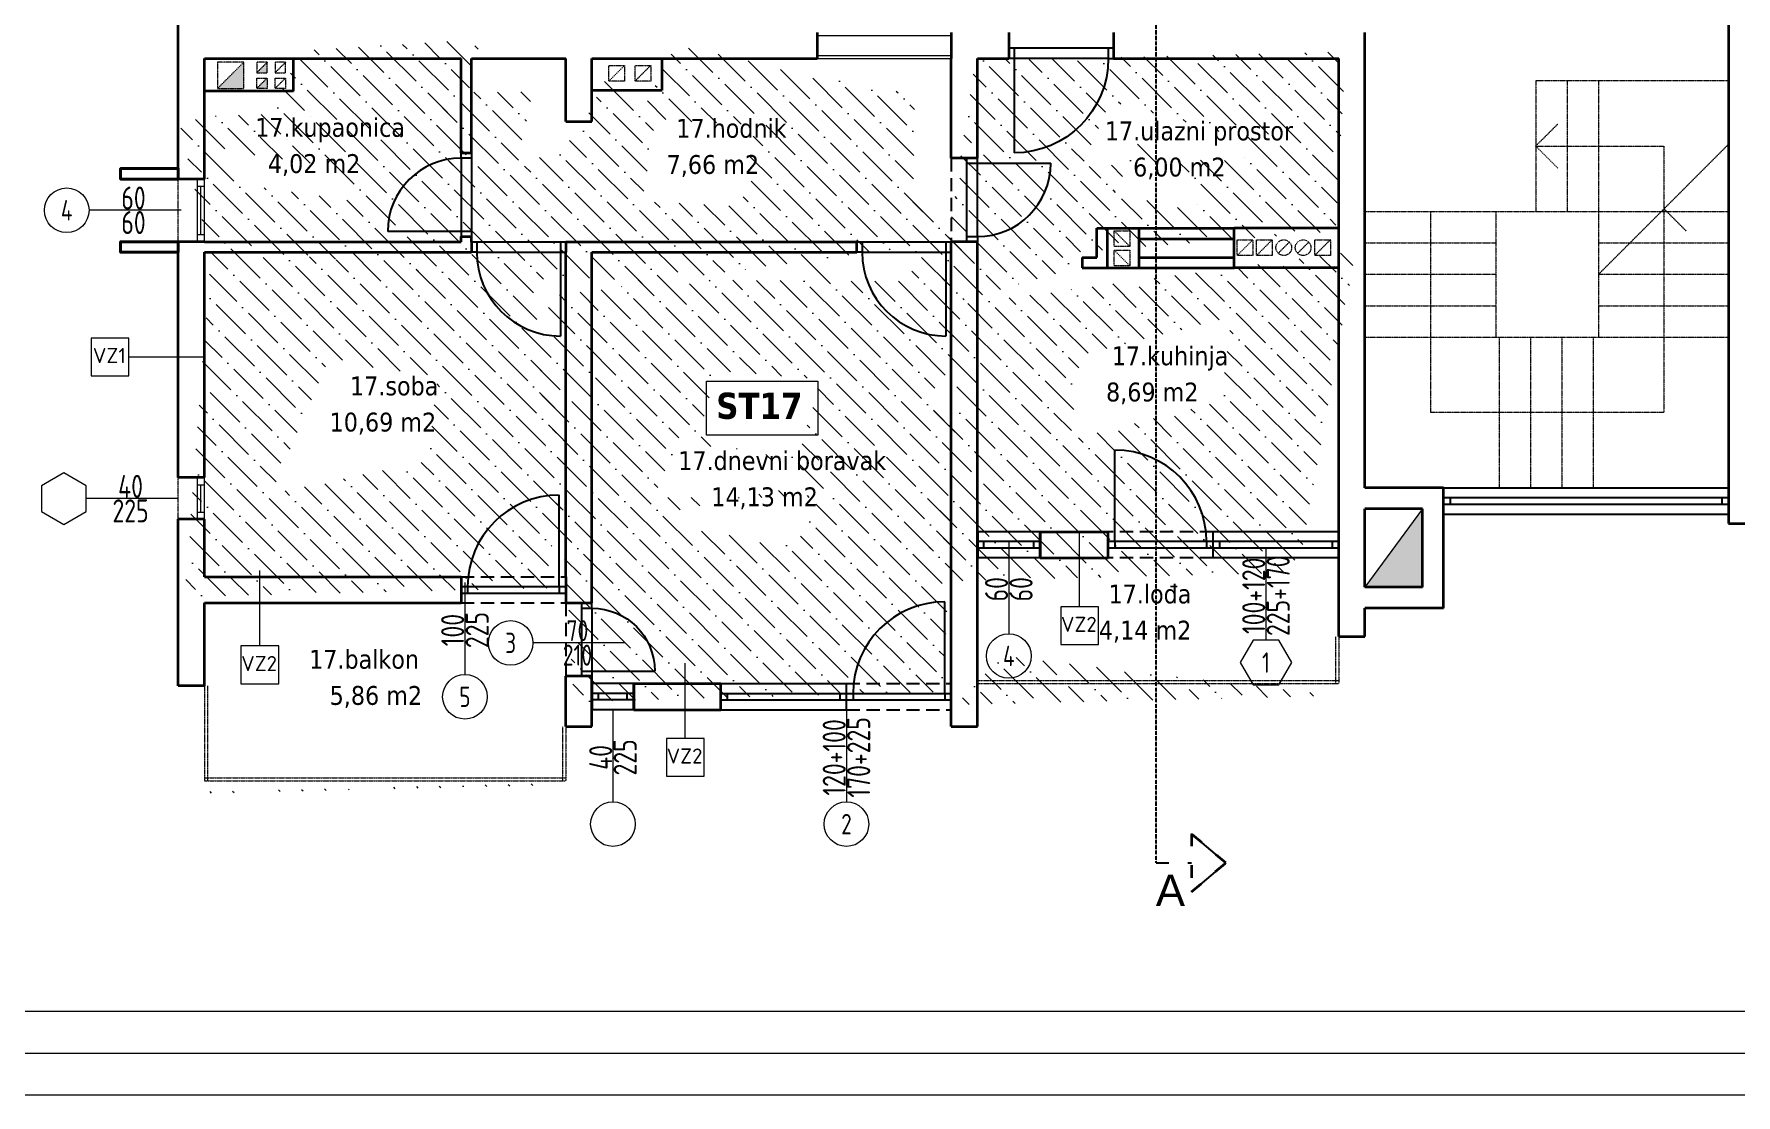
# Model space of a CAD drawing. Header units: millimetres. Extents: x -701 to 470890, y -446843 to -116129.
# Drawn here: x 220758 to 222383, y -223778 to -222765 of the extents above; entities that cross this region are included whole.
import ezdxf
from ezdxf.enums import TextEntityAlignment as Align

# ---------------------------------------------------------------- set-up
doc = ezdxf.new("R2010")
doc.units = ezdxf.units.MM
for name, pattern in [('ACAD_ISO03W100', [30, 12, -18]), ('HIDDEN', [0.375, 0.25, -0.125]), ('HIDDENX2', [19.049999999999997, 12.7, -6.35])]:
    doc.linetypes.add(name, pattern=pattern)
doc.layers.get('0').update_dxf_attribs({"lineweight": 0})
doc.layers.get('Defpoints').update_dxf_attribs({"color": 250, "lineweight": 0})
for name, color, linetype, lineweight in [('03-prozori', 132, 'Continuous', 0), ('05-podgled-tanko', 144, 'HIDDEN', 0), ('06-hatch_grijano', 30, 'Continuous', 0), ('07-kote', 70, 'Continuous', 9), ('09-oznaka stavke', 1, 'Continuous', 0), ('5-TX', 113, 'Continuous', 5), ('Kote', 1, 'Continuous', 15), ('TP_01 - 0.35', 1, 'Continuous', 35), ('TP_01 - 0.50', 1, 'Continuous', 40), ('TP_07 - 0.20', 255, 'Continuous', 20)]:
    doc.layers.add(name, color=color, linetype=linetype, lineweight=lineweight)
for name, color, linetype in [('TP_Hatch', 252, 'Continuous'), ('TP_Hidden', 8, 'HIDDENX2'), ('TP_Otvori', 8, 'Continuous'), ('TP_Otvori.block', 8, 'Continuous'), ('zidovi', 1, 'Continuous')]:
    doc.layers.add(name, color=color, linetype=linetype)
doc.styles.add('isocpeur', font='isocpeur.ttf')
doc.styles.add('tahoma10', font='tahoma.ttf', dxfattribs={"height": 2})
doc.styles.add('Tekst15', font='arial.ttf', dxfattribs={"height": 15})

# ---------------------------------------------------------------- blocks, each defined once
blk = doc.blocks.new('*U664')
at = {"layer": 'TP_01 - 0.50'}
for p, q in [((0, 1.192092895507812e-07), (0, -30.00000011920929)), ((47.99999698638918, 1.196861274274852e-06), (47.99999698638918, -29.9999990415573))]:
    blk.add_line(p, q, dxfattribs=at)
at = {"layer": 'TP_Otvori'}
for p, q in [((0, 0), (47.99999698638918, -1.14440910783742e-07)), ((4.76837158203125e-07, -11.25000011920929), (47.9999967479706, -11.2500002336502)), ((0, -18.75000011920929), (47.9999967479706, -18.74999999523161)), ((7.500000476837158, -11.25000011920929), (7.500000476837158, -18.75000107288361)), ((40.49999650955202, -11.2500002336502), (40.4999967479706, -18.75000023365019)), ((0, -29.99999833106995), (47.99999698638918, -29.99999892234801))]:
    blk.add_line(p, q, dxfattribs=at)
blk = doc.blocks.new('*U655')
at = {"layer": 'TP_Otvori'}
for p, q in [((5.000001072883606, 2.04358873916146e-07), (4.999994874000921, 70.00000070503756)), ((5.000001072883606, 2.04358873916146e-07), (1.072883605957031e-06, 2.04358873916146e-07)), ((75.00000107288328, 6.975446469694553e-06), (5.00000083446503, 3.877577494648676e-07)), ((5.00000064713616, -10.00000003405978), (5.000000834465027, 2.043588528028758e-07)), ((75.00000088555441, -9.999993262972165), (75.00000107288328, 6.975446469694553e-06)), ((75.00000107288328, 6.975446468866849e-06), (80.00000107288328, 6.975446468866849e-06)), ((80.00000112397319, -9.999995204380575), (1.123973317912923e-06, -10.00000023841852))]:
    blk.add_line(p, q, dxfattribs=at)
blk.add_arc((5.000001072883586, 3.712518800830469e-07), 70.00000033378596, 5.073854788161768e-06, 90.00000507385444, dxfattribs=at)
blk = doc.blocks.new('*U654')
at = {"layer": 'TP_Otvori'}
for p, q in [((5.000001072883606, 2.04358873916146e-07), (4.999993988446251, 80.00000077656311)), ((5.000001072883606, 2.04358873916146e-07), (1.072883605957031e-06, 2.04358873916146e-07)), ((85.00000107288324, 7.942744697662896e-06), (5.00000083446503, 3.877577494648676e-07)), ((5.00000064713616, -10.00000003405978), (5.000000834465027, 2.043588528028758e-07)), ((85.00000088555437, -9.999992295673938), (85.00000107288324, 7.942744697662896e-06)), ((85.00000107288324, 7.942744696835193e-06), (90.00000107288324, 7.942744696835193e-06)), ((90.00000112397315, -9.999994237082348), (1.123973317912923e-06, -10.00000023841852))]:
    blk.add_line(p, q, dxfattribs=at)
blk.add_arc((5.000001072883583, 3.950937381068899e-07), 80.00000038146969, 5.073854788161769e-06, 90.00000507385444, dxfattribs=at)
blk = doc.blocks.new('*U663')
at = {"layer": 'TP_01 - 0.50'}
for p, q in [((0, 1.192092895507812e-07), (0, -30.00000011920929)), ((71.99999547958377, 1.139640818882981e-06), (71.99999547958377, -29.99999909877775))]:
    blk.add_line(p, q, dxfattribs=at)
at = {"layer": 'TP_Otvori'}
for p, q in [((0, 0), (71.99999547958377, -1.71661366175613e-07)), ((4.76837158203125e-07, -11.25000011920929), (71.9999952411652, -11.25000029087066)), ((0, -18.75000011920929), (71.9999952411652, -18.75000005245207)), ((7.500000476837158, -11.25000011920929), (7.500000476837158, -18.75000107288361)), ((64.49999500274662, -11.25000029087066), (64.4999952411652, -18.75000029087065)), ((0, -29.99999833106995), (71.99999547958377, -29.99999897956846))]:
    blk.add_line(p, q, dxfattribs=at)
blk = doc.blocks.new('*U658')
at = {"layer": 'TP_Otvori'}
for p, q in [((5.000001072883606, 2.04358873916146e-07), (4.99999575955559, 60.00000063351202)), ((5.000001072883606, 2.04358873916146e-07), (1.072883605957031e-06, 2.04358873916146e-07)), ((65.00000107288331, 6.008148241726208e-06), (5.00000083446503, 3.877577494648676e-07)), ((5.00000064713616, -10.00000003405978), (5.000000834465027, 2.043588528028758e-07)), ((65.00000088555444, -9.999994230270392), (65.00000107288331, 6.008148241726208e-06)), ((65.00000107288331, 6.008148240898504e-06), (70.00000107288331, 6.008148240898504e-06)), ((70.00000112397322, -9.999996171678802), (1.123973317912923e-06, -10.00000023841852))]:
    blk.add_line(p, q, dxfattribs=at)
blk.add_arc((5.000001072883589, 3.474100220592039e-07), 60.00000028610224, 5.073854788161768e-06, 90.00000507385444, dxfattribs=at)
blk = doc.blocks.new('*U656')
at = {"layer": 'TP_Otvori'}
for p, q in [((5.000001072883606, 2.04358873916146e-07), (4.999993102891582, 90.00000084808873)), ((5.000001072883606, 2.04358873916146e-07), (1.072883605957031e-06, 2.04358873916146e-07)), ((95.00000107288324, 8.910042925631245e-06), (5.00000083446503, 3.877577494648676e-07)), ((5.00000064713616, -10.00000003405978), (5.000000834465027, 2.043588528028758e-07)), ((95.00000088555437, -9.999991328375708), (95.00000107288324, 8.910042925631245e-06)), ((95.00000107288324, 8.910042924803541e-06), (100.0000010728832, 8.910042924803541e-06)), ((100.0000011239731, -9.999993269784119), (1.123973317912923e-06, -10.00000023841852))]:
    blk.add_line(p, q, dxfattribs=at)
blk.add_arc((5.000001072883581, 4.189355961307331e-07), 90.00000042915346, 5.073854788161767e-06, 90.00000507385442, dxfattribs=at)
blk = doc.blocks.new('*U3406')
blk.add_lwpolyline([(0, 31.04602911306961), (-1.792289735764687e-20, -59.1770623683441)])
blk.add_circle((0, -81.02028200949621), 21.84231717691728)
at = {"style": 'isocpeur', "width": 0.75}
for tag, p in [('SIR', (-12, -15.62063755359621)), ('VIS', (12, -15.62063755359621))]:
    blk.add_attdef(tag, text='', height=15, rotation=89.99999999999997, dxfattribs=at).set_placement(p, align=Align.MIDDLE)
blk.add_attdef('BR', text='', height=20.00000000000001, rotation=89.99999999999919, dxfattribs=at).set_placement((2.273736754432321e-13, -81.01937954526137), align=Align.MIDDLE_CENTER)
blk = doc.blocks.new('*U3080')
blk.add_line((6.999999999165766, 3.500000012107193), (52.91152562021117, 3.500000024113922))
blk.add_lwpolyline([(9.708855941426009e-11, 6.999999997206032), (59.91152562021117, 6.999999998968214), (59.91152562021117, -1.031787544292229e-09), (59.91152562021117, -1.031787544292229e-09), (9.708855941426009e-11, 0), (-8.342340152012184e-10, 6.999999997206032)])
blk.add_lwpolyline([(6.999999999165766, 6.999999997206032), (52.91152562021117, 6.999999998968214), (52.91152562021117, -1.031787544292229e-09), (6.999999999165766, -2.793967723846436e-09)], close=True)
blk = doc.blocks.new('*U3081')
blk.add_line((6.999999999165766, 3.500000012107193), (32.91152562853486, 3.50000002399201))
blk.add_lwpolyline([(9.708855941426009e-11, 6.999999997206032), (39.91152562853486, 6.999999998846302), (39.91152562853486, -1.153699358269478e-09), (39.91152562853486, -1.153699358269478e-09), (9.708855941426009e-11, 0), (-8.342340152012184e-10, 6.999999997206032)])
blk.add_lwpolyline([(6.999999999165766, 6.999999997206032), (32.91152562853486, 6.999999998846302), (32.91152562853486, -1.153699358269478e-09), (6.999999999165766, -2.793967723846436e-09)], close=True)
blk = doc.blocks.new('*U3357')
blk.add_lwpolyline([(0, 31.04602911306961), (-1.792289735764687e-20, -59.1770623683441)])
blk.add_lwpolyline([(-12.61066770181837, -59.17706236834409), (-25.22133540363676, -81.01937954526137), (-12.61066770181839, -102.8616967221786), (12.61066770181836, -102.8616967221786), (25.22133540363676, -81.0193795452614), (12.61066770181841, -59.1770623683441)], close=True)
at = {"style": 'isocpeur', "width": 0.75}
for tag, p in [('SIR', (-12, -15.62063755359621)), ('VIS', (12, -15.62063755359621))]:
    blk.add_attdef(tag, text='', height=15, rotation=89.99999999999997, dxfattribs=at).set_placement(p, align=Align.MIDDLE)
blk.add_attdef('BR', text='', height=20, rotation=179.9999999999984, dxfattribs=at).set_placement((-3.584578783445449e-20, -81.01937954526115), align=Align.MIDDLE_CENTER)
blk = doc.blocks.new('*U1724')
blk.add_lwpolyline([(0, 31.04602911306961), (-1.792289735764687e-20, -59.1770623683441)])
blk.add_lwpolyline([(-12.61066770181837, -59.17706236834409), (-25.22133540363676, -81.01937954526137), (-12.61066770181839, -102.8616967221786), (12.61066770181836, -102.8616967221786), (25.22133540363676, -81.0193795452614), (12.61066770181841, -59.1770623683441)], close=True)
at = {"style": 'isocpeur', "width": 0.75}
for tag, p in [('SIR', (-12, -15.62063755359621)), ('VIS', (12, -15.62063755359621))]:
    blk.add_attdef(tag, text='', height=15, rotation=89.99999999999997, dxfattribs=at).set_placement(p, align=Align.MIDDLE)
blk.add_attdef('BR', text='', height=20, dxfattribs=at).set_placement((-4.03896783473158e-28, -81.0193795452616), align=Align.MIDDLE_CENTER)
blk = doc.blocks.new('*U1720')
blk.add_lwpolyline([(0, 31.04602911306961), (-1.792289735764687e-20, -59.1770623683441)])
blk.add_circle((0, -81.02028200949621), 21.84231717691728)
at = {"style": 'isocpeur', "width": 0.75}
for tag, p in [('SIR', (-12, -15.62063755359621)), ('VIS', (12, -15.62063755359621))]:
    blk.add_attdef(tag, text='', height=15, rotation=89.99999999999997, dxfattribs=at).set_placement(p, align=Align.MIDDLE)
blk.add_attdef('BR', text='', height=20, dxfattribs=at).set_placement((-4.03896783473158e-28, -81.0193795452616), align=Align.MIDDLE_CENTER)
blk = doc.blocks.new('*U1714')
blk.add_lwpolyline([(0, 31.04602911306961), (-1.792289735764687e-20, -59.1770623683441)])
blk.add_circle((0, -81.02028200949621), 21.84231717691728)
at = {"style": 'isocpeur', "width": 0.75}
for tag, p in [('SIR', (-12, -15.62063755359621)), ('VIS', (12, -15.62063755359621))]:
    blk.add_attdef(tag, text='', height=15, rotation=89.99999999999997, dxfattribs=at).set_placement(p, align=Align.MIDDLE)
blk.add_attdef('BR', text='', height=20, rotation=89.99999999999919, dxfattribs=at).set_placement((2.273736754432321e-13, -81.01937954526137), align=Align.MIDDLE_CENTER)
blk = doc.blocks.new('*U649')
at = {"ltscale": 0.1}
blk.add_line((-0.1249999999996342, 0.3749996975742539), (-0.6249999999981708, 0.3749984878712693), dxfattribs=at)
blk.add_lwpolyline([(0.1249996975738881, 0.5000003024253804), (0.1250003024253803, 0.2500003024261121), (-0.124999697573888, 0.2499996975746198), (-0.1250003024253803, 0.4999996975738881)], close=True, dxfattribs=at)
at = {"style": 'isocpeur'}
blk.add_attdef('sl', text='', height=0.1, dxfattribs=at).set_placement((0.005017208459321409, 0.3336032184705005), align=Align.CENTER)
blk = doc.blocks.new('*U511')
at = {"ltscale": 0.1}
blk.add_line((-3.024260640249743e-07, 0.4999999999996342), (-1.512130319958338e-06, 0.999999999998171), dxfattribs=at)
blk.add_lwpolyline([(0.1250003024256983, 0.2500003024264298), (-0.1249996975735702, 0.2499996975743019), (-0.1250003024256982, 0.4999996975735702), (0.1249996975735702, 0.5000003024256983)], close=True, dxfattribs=at)
at = {"style": 'isocpeur'}
blk.add_attdef('sl', text='', height=0.1, dxfattribs=at).set_placement((0.005017208459321409, 0.3336032184705005), align=Align.CENTER)

msp = doc.modelspace()

# ---------------------------------------------------------------- hatches: boundary and pattern name
at = {"layer": '05-podgled-tanko'}
h = msp.add_hatch(color=256, dxfattribs=at)
h.dxf.hatch_style = 1
h.paths.add_polyline_path([(220933.0403215144, -222816.5487944177), (220958.0403215144, -222816.5487944177), (220958.0403215144, -222791.5487944177)])
h.dxf.unprotected_set("ltscale", 0)
h = msp.add_hatch(color=256, dxfattribs=at)
h.dxf.hatch_style = 1
h.paths.add_polyline_path([(220980.5403215144, -222791.5487944177), (220970.5403215144, -222801.5487944177), (220980.5403215144, -222801.5487944177)])
h.paths.add_polyline_path([(220970.5403215144, -222816.5487944177), (220980.5403215144, -222816.5487944177), (220980.5403215144, -222806.5487944177)])
h.dxf.unprotected_set("ltscale", 0)
at = {"layer": '06-hatch_grijano'}
h = msp.add_hatch(dxfattribs=at)
h.set_pattern_fill('ANSI36', color=256, scale=5, angle=270, style=0)
h.set_pattern_definition([(315, (643138304.4705813, 503081333.0780241), (30.86963041617522, -8.418990113502339), [39.6875, -7.9375, 0, -7.9375])])
h.paths.add_polyline_path([(220962.3644174788, -222907.5494956664), (220962.364417598, -222837.3305872372), (221084.2210714075, -222837.330587118), (221084.2210715268, -222907.5494956664)])
h.paths.add_polyline_path([(221165.5403217528, -222788.031953781), (221005.5403216336, -222788.031953185), (221005.5403215144, -222819.0319539598), (220920.5403215144, -222819.0319539002), (220920.5403215144, -222963.0319537214), (221165.5403217528, -222963.0319595626)])
h.paths.add_polyline_path([(221355.6194274876, -222842.1452274612), (221455.4470451329, -222842.1452275208), (221455.4470450137, -222907.2223324469), (221355.6194274876, -222907.2223325065)])
h.paths.add_polyline_path([(221633.5403215144, -222788.0319538406), (221357.5403213952, -222788.0319538406), (221357.5403215144, -222818.0319539002), (221290.5403215144, -222818.0319539002), (221290.5403215144, -222848.031953781), (221265.5403217528, -222848.031953781), (221265.5403215144, -222788.031953781), (221175.5403217528, -222788.0319537214), (221175.5403217528, -222963.0319595626), (221633.5403215144, -222963.0319534234)])
h.paths.add_polyline_path([(221772.6712336991, -222876.9000590137), (221772.6712335799, -222841.5340116314), (221933.6473596547, -222841.5340116314), (221933.6473596547, -222876.9000588945)])
h.paths.add_polyline_path([(221903.9637792561, -222876.9000589541), (221903.9637793753, -222910.3653738192), (221798.5479461405, -222910.3653738192), (221798.5479461405, -222876.9000589541)])
h.paths.add_polyline_path([(222003.5403217528, -222788.0319536618), (221658.5403215144, -222788.031953781), (221658.5403216336, -222988.031953483), (221758.5403216336, -222988.0319533638), (221758.5403216336, -222978.0319533638), (221772.5403216336, -222978.0319533638), (221772.5403216336, -222950.0319534234), (222003.5403215144, -222950.0319536618)])
h.paths.add_polyline_path([(221031.1128746722, -223156.6436836413), (221031.1128746722, -223084.6015097788), (221148.9027336094, -223085.5021590284), (221148.9027336094, -223157.5443329505)])
h.paths.add_polyline_path([(221265.5403217528, -222973.031953781), (220920.5403215144, -222973.0319537214), (220920.5403215144, -223283.0319537214), (221265.5403210375, -223283.0319547347)])
h.paths.add_polyline_path([(221399.8400419209, -223147.7293201975), (221399.8400419209, -223096.0740962318), (221506.2928014252, -223096.0740962318), (221506.2928015444, -223147.7293201975)])
h.paths.add_polyline_path([(221364.3283760998, -223192.3108569077), (221364.3283760998, -223155.4550218872), (221545.5678657744, -223155.4550218872), (221545.5678657744, -223192.3108569077)])
h.paths.add_polyline_path([(221514.1510583613, -223192.3108569077), (221514.1510583613, -223224.1826114348), (221392.2889532301, -223224.1826114348), (221392.2889532301, -223192.3108569077)])
h.paths.add_polyline_path([(221633.5403213952, -222973.031953483), (221290.5403215144, -222973.0319536618), (221290.5403213952, -223385.0319555095), (221633.5403215144, -223385.0319546155)])
h.paths.add_polyline_path([(221773.0576060269, -223055.2315585903), (221880.2825208161, -223055.2315585903), (221880.2825206969, -223126.3462347082), (221773.0576060269, -223126.346234589)])
h.paths.add_polyline_path([(222003.5403216336, -222988.0319537214), (221658.5403216336, -222988.031953483), (221658.5403215144, -223240.0319517544), (222003.5403222296, -223240.0319524697)])
h.paths.add_polyline_path([(222003.5403213982, -223382.0319536022), (221658.5403215144, -223382.0319535426), (221658.5403215144, -223385.0319535426), (222003.5403213952, -223385.0319536022)])
h.paths.add_polyline_path([(221265.5403224575, -223475.0319536618), (220920.5403216462, -223475.0319536618), (220920.5403216336, -223478.0319536618), (221265.540322468, -223478.0319537214)])
at = {"layer": 'TP_Hatch'}
h = msp.add_hatch(color=256, dxfattribs=at)
h.dxf.hatch_style = 1
h.paths.add_polyline_path([(222083.5403213952, -223293.031953483), (222083.5403215144, -223218.031953483), (222028.5403213952, -223293.031953483)])

# ---------------------------------------------------------------- linework, layer by layer
at = {"layer": '05-podgled-tanko'}
for p, q in [((220958.0403215144, -222791.5487944177), (220933.0403215144, -222816.5487944177)), ((220980.5403215144, -222791.5487944177), (220970.5403215144, -222801.5487944177)), ((220998.0403215144, -222791.5487944177), (220988.0403215144, -222801.5487944177)), ((221321.6795440171, -222794.5319539002), (221306.6795440171, -222809.5319539002)), ((221346.6795440171, -222794.5319539002), (221331.6795440171, -222809.5319539002)), ((220980.5403215144, -222806.5487944177), (220970.5403215144, -222816.5487944177)), ((220998.0403215144, -222806.5487944177), (220988.0403215144, -222816.5487944177)), ((222191.5403212759, -222809.0319537214), (222191.5403212759, -222934.0319537214)), ((222191.5403212759, -222809.0319537214), (222375.5403215144, -222809.0319536618)), ((222221.5403212759, -222809.0319537214), (222221.5403212759, -222934.0319537214)), ((222251.5403213952, -222809.0319537214), (222251.5403213952, -223054.0319536618)), ((222191.5403212759, -222871.5319537214), (222212.5359158966, -222850.5363591603)), ((222191.5403213952, -222871.5319537214), (222314.0403213952, -222871.5319537214)), ((222191.5403212759, -222871.5319537214), (222212.5359158966, -222892.5275482825)), ((222251.5403213952, -222994.0319537214), (222375.5403212759, -222870.0319539002)), ((222314.0403213952, -222871.5319537214), (222314.0403213952, -223126.0319536618)), ((222314.0403213952, -222931.5319537214), (222335.0359160159, -222952.5275482825)), ((222028.5403213952, -222934.031953781), (222153.5403213952, -222934.031953781)), ((222091.0403215144, -222934.0319537214), (222091.0403213952, -223126.0319537214)), ((222153.5403215144, -222934.031953781), (222153.5403215144, -223054.0319536022)), ((222153.5403215144, -222934.031953781), (222251.5403213952, -222934.0319537214)), ((222251.5403213952, -222934.0319537214), (222375.5403212759, -222934.0319536618)), ((221804.0403215144, -222967.502384334), (221789.0403215144, -222952.502384334)), ((221921.5403217528, -222961.0951743415), (221906.5403217528, -222976.0951743415)), ((221940.0403217528, -222961.0951743415), (221925.0403217528, -222976.0951743415)), ((221956.3436226103, -222963.291873484), (221945.7370208952, -222973.8984751991)), ((221974.8436226103, -222963.291873484), (221964.2370208952, -222973.8984751991)), ((221995.5403217528, -222961.0951743415), (221980.5403217528, -222976.0951743415)), ((222028.5403213952, -222964.031953781), (222153.5403213952, -222964.031953781)), ((222251.5403213952, -222964.0319537214), (222375.5403212759, -222964.0319537214)), ((221804.0403215144, -222985.9270429901), (221789.0403215144, -222970.9270429901)), ((222028.5403213952, -222994.031953781), (222153.5403213952, -222994.031953781)), ((222251.5403213952, -222994.0319537214), (222375.5403212759, -222994.0319537214)), ((222028.5403213952, -223024.031953781), (222153.5403213952, -223024.031953781)), ((222251.5403213952, -223024.0319537214), (222375.5403212759, -223024.0319537214)), ((222028.5403213952, -223054.0319536618), (222375.5403213952, -223054.031953483)), ((222156.5403215144, -223054.0319536022), (222156.5403215144, -223198.0319536618)), ((222186.5403215144, -223054.0319536022), (222186.5403215144, -223198.0319536618)), ((222216.5403215144, -223054.0319536022), (222216.5403215144, -223198.031953781)), ((222246.5403215144, -223054.0319536022), (222246.5403213952, -223198.031953781)), ((222314.0403212759, -223126.0319537214), (222091.0403213952, -223126.031953781)), ((222000.5403213952, -223340.0319535426), (222000.5403213952, -223385.0319536618)), ((222003.5403213952, -223340.0319535426), (222003.5403213952, -223385.0319536618)), ((220920.5403216336, -223387.031953781), (220920.5403213952, -223478.0319536618)), ((220923.5403216336, -223387.0319537889), (220923.5403213952, -223478.0319536696)), ((221658.5403215149, -223382.0319535426), (222003.5403213957, -223382.0319536022)), ((221658.5403215144, -223385.0319535426), (222003.5403213952, -223385.0319536022)), ((221262.5403219912, -223426.0319537489), (221262.540322468, -223478.0319537489)), ((221265.5403219912, -223426.0319537214), (221265.540322468, -223478.0319537214)), ((220920.5403216336, -223475.0319536618), (221265.540322468, -223475.0319536618)), ((220920.5403216336, -223478.0319536618), (221265.540322468, -223478.0319536618))]:
    msp.add_line(p, q, dxfattribs=at).dxf.unprotected_set("ltscale", 0)
for points in [[(220958.0403215144, -222791.5487944177), (220933.0403215144, -222791.5487944177), (220933.0403215144, -222816.5487944177), (220958.0403215144, -222816.5487944177)], [(220980.5403215144, -222791.5487944177), (220970.5403215144, -222791.5487944177), (220970.5403215144, -222801.5487944177), (220980.5403215144, -222801.5487944177)], [(220998.0403215144, -222791.5487944177), (220988.0403215144, -222791.5487944177), (220988.0403215144, -222801.5487944177), (220998.0403215144, -222801.5487944177)], [(221306.6795440171, -222794.5319539002), (221321.6795440171, -222794.5319539002), (221321.6795440171, -222809.5319539002), (221306.6795440171, -222809.5319539002)], [(221331.6795440171, -222794.5319539002), (221346.6795440171, -222794.5319539002), (221346.6795440171, -222809.5319539002), (221331.6795440171, -222809.5319539002)], [(220980.5403215144, -222816.5487944177), (220970.5403215144, -222816.5487944177), (220970.5403215144, -222806.5487944177), (220980.5403215144, -222806.5487944177)], [(220998.0403215144, -222816.5487944177), (220988.0403215144, -222816.5487944177), (220988.0403215144, -222806.5487944177), (220998.0403215144, -222806.5487944177)], [(221804.0403215144, -222952.502384334), (221804.0403215144, -222967.502384334), (221789.0403215144, -222967.502384334), (221789.0403215144, -222952.502384334)], [(221906.5403217528, -222961.0951743415), (221921.5403217528, -222961.0951743415), (221921.5403217528, -222976.0951743415), (221906.5403217528, -222976.0951743415)], [(221925.0403217528, -222961.0951743415), (221940.0403217528, -222961.0951743415), (221940.0403217528, -222976.0951743415), (221925.0403217528, -222976.0951743415)], [(221980.5403217528, -222961.0951743415), (221995.5403217528, -222961.0951743415), (221995.5403217528, -222976.0951743415), (221980.5403217528, -222976.0951743415)], [(221804.0403215144, -222970.9270429901), (221804.0403215144, -222985.9270429901), (221789.0403215144, -222985.9270429901), (221789.0403215144, -222970.9270429901)]]:
    msp.add_lwpolyline(points, close=True, dxfattribs=at).dxf.unprotected_set("ltscale", 0)
for points in [[(220895.5403162865, -222963.0319536022), (220895.540322688, -222903.0319536618)], [(220895.5403215145, -223228.2689343537), (220895.540327916, -223188.2689343537)]]:
    msp.add_lwpolyline(points, dxfattribs=at).dxf.unprotected_set("ltscale", 0)
for centre in [(221951.0403217528, -222968.5951743415), (221969.5403217528, -222968.5951743415)]:
    msp.add_circle(centre, 7.5, dxfattribs=at).dxf.unprotected_set("ltscale", 0)
at = {"layer": '07-kote', "linetype": 'ByBlock', "ltscale": 5}
msp.add_lwpolyline([(221399.8400419209, -223096.0740962318), (221506.2928014252, -223096.0740962318), (221506.2928014252, -223147.7293201975), (221399.8400419209, -223147.7293201975)], close=True, dxfattribs=at)
at = {"layer": 'Defpoints', "linetype": 'ByBlock', "ltscale": 5}
for points in [[(220681.3580093709, -223698.0071319824), (223911.0170440334, -223698.0071319824)], [(220681.3580093709, -223738.0071319824), (223911.0170440334, -223738.0071319824)], [(220681.3580093709, -223778.0071319824), (223911.0170440334, -223778.0071319824)]]:
    msp.add_lwpolyline(points, dxfattribs=at)
at = {"layer": 'TP_01 - 0.35'}
for p, q in [((220895.5403215144, -222903.0319536022), (220895.5403215144, -222158.0319529465)), ((222375.5403215144, -222731.0330159954), (222375.5403216336, -223232.033015757)), ((221505.5403215144, -222763.0319537214), (221505.5403215144, -222788.0319537214)), ((221633.5403215144, -222763.0319537214), (221633.5403215144, -222788.0319537214)), ((221688.540321872, -222763.031953781), (221688.540321872, -222788.031953781)), ((221788.540321872, -222763.031953781), (221788.540321872, -222788.031953781)), ((222028.5403215144, -223198.031953483), (222028.5403216336, -222763.0319536618)), ((220920.5403215144, -222903.0319536022), (220920.5403215144, -222788.0319537214)), ((220920.5403215144, -222788.0319537214), (221165.5403217528, -222788.0319537214)), ((221005.5403215144, -222819.0319539002), (221005.5403216336, -222788.0319538406)), ((221165.5403216336, -222878.0319536618), (221165.5403217528, -222788.031953781)), ((221175.5403217528, -222788.0319537214), (221265.5403215144, -222788.031953781)), ((221175.5403216336, -222878.0319536618), (221175.5403217528, -222788.031953781)), ((221265.5403216336, -222848.0319538406), (221265.5403215144, -222788.0319537214)), ((221290.5403215144, -222848.0319538406), (221290.5403215144, -222788.0319537214)), ((221290.5403215144, -222788.031953781), (221360.5403215144, -222788.031953781)), ((221290.5403215144, -222788.0319538406), (221360.5403215144, -222788.0319538406)), ((221357.5403215144, -222818.0319539002), (221357.5403213952, -222788.0319538406)), ((221360.5403215144, -222788.031953781), (221505.5403215144, -222788.0319537214)), ((221633.5403215144, -222883.0319537214), (221633.5403215144, -222788.031953781)), ((221658.540321872, -222883.0319537214), (221658.540321872, -222788.031953781)), ((221658.540321872, -222788.031953781), (221688.5403217528, -222788.0319538406)), ((221788.540321872, -222788.0319538406), (222003.5403217528, -222788.0319536618)), ((222003.5403216336, -222988.0319536022), (222003.5403216336, -222788.0319537214)), ((221290.5403215144, -222818.0319539002), (221357.5403215144, -222818.0319539002)), ((221005.5403215144, -222819.0319539598), (220920.5403215144, -222819.0319539002)), ((221265.5403217528, -222848.031953781), (221290.5403215144, -222848.0319538406)), ((221165.5403217528, -222878.0319536618), (221175.5403217528, -222878.0319536618)), ((221658.5403146002, -222883.0319536618), (221633.5403142426, -222883.0319536618)), ((220920.5403216336, -222903.0319536618), (220895.5403215144, -222903.0319536618)), ((220895.5403213952, -223188.0319538406), (220895.5403215144, -222963.0319536618)), ((220920.5403216336, -222963.0319536618), (220895.5403215144, -222963.0319536618)), ((220920.5403215144, -222963.0319537214), (221165.540321872, -222963.0319537214)), ((221165.5403217528, -222963.0319537214), (221165.540321872, -222958.0319536022)), ((221165.5403217528, -222958.0319536618), (221175.5403217528, -222958.0319536618)), ((221175.5403217528, -222963.0319537214), (221175.5403217528, -222958.0319536022)), ((221175.5403217528, -222963.0319536618), (221175.5403217528, -222973.0319536618)), ((221265.5403217528, -222963.0319536618), (221265.5403217528, -222973.0319536618)), ((221265.5403217528, -222963.0319536618), (221543.5403212759, -222963.0319537214)), ((221543.5403213952, -222973.0319536618), (221543.5403212759, -222963.031953781)), ((221633.5403213952, -223265.031953483), (221633.5403212759, -222963.0319537214)), ((221658.5403216336, -222963.0319536618), (221633.5403212759, -222963.0319536618)), ((221658.5403216336, -222988.031953483), (221658.5403216336, -222963.0319536618)), ((221772.5403216336, -222978.0319534234), (221772.5403216336, -222950.0319534234)), ((221772.5403216336, -222950.031953483), (221782.5403217528, -222950.031953483)), ((221782.5403216336, -222950.031953483), (221812.5403216336, -222950.031953483)), ((221782.5403216336, -222950.031953483), (221782.5403216336, -222988.0319534234)), ((221812.5403216336, -222950.031953483), (221903.5403217528, -222950.031953483)), ((221812.5403215144, -222950.031953483), (221812.5403216336, -222988.0319534234)), ((221812.5403216336, -222960.031953483), (221903.5403217528, -222960.0319535426)), ((221903.5403217528, -222988.0319536022), (221903.5403217528, -222950.0319535426)), ((222003.5403216336, -222950.0319536618), (221903.5403217528, -222950.0319535426)), ((220920.5403216336, -223188.0319538406), (220920.5403215144, -222973.0319537214)), ((220920.5403215144, -222973.0319537214), (221175.5403217528, -222973.0319536618)), ((221265.540321872, -223283.0319537214), (221265.5403217528, -222973.031953781)), ((221290.5403215144, -223308.0319525293), (221290.5403215144, -222973.0319536618)), ((221290.5403215144, -222973.0319536618), (221543.5403212759, -222973.0319536022)), ((221758.5403216336, -222978.0319534234), (221772.5403217528, -222978.0319534234)), ((221758.5403216336, -222978.0319535426), (221758.5403216336, -222988.0319535426)), ((221812.5403215144, -222978.031953483), (221903.5403217528, -222978.0319536022)), ((221658.5403216336, -223240.0319534234), (221658.5403216336, -222988.031953483)), ((221758.5403216336, -222988.0319534234), (221782.5403217528, -222988.0319534234)), ((221782.5403216336, -222988.0319534234), (221812.5403217528, -222988.0319534234)), ((221812.5403216336, -222988.0319534234), (221903.5403217528, -222988.0319535426)), ((222003.5403216336, -222988.0319536022), (221903.5403217528, -222988.0319536022)), ((222003.5403213952, -223340.0319535426), (222003.5403216336, -222988.0319536022)), ((220920.5403216336, -223188.0319538406), (220895.5403215144, -223188.0319538406)), ((222103.5403215144, -223198.031953483), (222028.5403215144, -223198.031953483)), ((222103.5403213952, -223313.0319534234), (222103.5403215144, -223198.0319535426)), ((222028.5403215144, -223293.031953483), (222028.5403215144, -223218.0319535426)), ((222083.5403215144, -223218.0319535426), (222028.5403215144, -223218.0319535426)), ((222083.5403213952, -223293.031953483), (222083.5403215144, -223218.031953483)), ((220895.5403215144, -223283.031953781), (220895.5403213952, -223228.0319538406)), ((220920.5403216336, -223228.0319538406), (220895.5403215144, -223228.0319538406)), ((220920.5403216336, -223283.0319537214), (220920.5403216336, -223228.0319538406)), ((221658.5403215144, -223240.0319517544), (221658.5403215144, -223265.031951814)), ((221718.5403215144, -223240.031953483), (221783.5403215144, -223240.0319535426)), ((221718.5403215144, -223240.0319519333), (221718.5403215144, -223265.0319519929)), ((221783.5403215144, -223265.0319536022), (221783.5403215144, -223240.0319535426)), ((222028.5403215144, -223293.031953483), (222028.5403216336, -223237.5868770174)), ((222375.5403215144, -223232.0330158166), (222400.5403217528, -223232.033015757)), ((221633.5403213952, -223426.0319539598), (221633.5403215144, -223265.031953483)), ((221658.5403215144, -223426.0319539598), (221658.5403215144, -223265.0319535426)), ((221718.5403215144, -223265.031953483), (221783.5403213952, -223265.0319535426)), ((220895.5403215144, -223387.031953781), (220895.5403215144, -223283.031953781)), ((220920.5403215144, -223283.0319537214), (221165.540321872, -223283.0319537214)), ((221165.540321872, -223283.0319552115), (221165.540321872, -223308.0319552115)), ((221265.540321872, -223283.0319536618), (221265.540321872, -223308.0319536618)), ((222083.5403213952, -223293.031953483), (222028.5403215144, -223293.031953483)), ((220920.5403216336, -223387.031953781), (220920.5403216336, -223308.031953781)), ((220920.5403215144, -223308.0319537214), (221165.540321872, -223308.0319539598)), ((221265.5403213952, -223308.0319525293), (221290.5403216336, -223308.0319525293)), ((222028.5403215144, -223340.0319536022), (222028.5403215144, -223313.031953483)), ((222028.5403213952, -223340.0319535426), (222028.5403215144, -223313.031953483)), ((222103.5403213952, -223313.031953483), (222028.5403215144, -223313.031953483)), ((222003.5403215144, -223340.0319535426), (222028.5403216336, -223340.0319535426)), ((220920.5403216336, -223387.031953781), (220895.5403215144, -223387.031953781)), ((221265.5403219912, -223426.0319536618), (221265.5403219912, -223378.0319536618)), ((221290.5403273556, -223378.0319537214), (221265.5403219912, -223378.0319537214)), ((221290.5403215144, -223426.0319537214), (221290.5403213952, -223378.0319536618)), ((221330.5403215144, -223410.0319535426), (221330.5403213952, -223385.0319536022)), ((221330.5403213952, -223385.0319536022), (221413.5403213952, -223385.0319535426)), ((221413.5403215144, -223410.031953483), (221413.5403215144, -223385.0319535426)), ((221330.5403213952, -223410.0319536022), (221413.5403213952, -223410.0319536022)), ((221265.540321872, -223426.0319537214), (221290.5403215144, -223426.0319537214)), ((221633.5403219912, -223426.0319539002), (221658.5403216336, -223426.0319539002))]:
    msp.add_line(p, q, dxfattribs=at)
at = {"layer": 'TP_01 - 0.50'}
for points in [[(220895.540322688, -222903.0319536618), (220840.5403226849, -222903.0319536618), (220840.5403226849, -222893.0319536618), (220895.540322688, -222893.0319536618), (220895.5403225688, -222903.0319536618)], [(220895.5403227556, -222973.0319536618), (220840.5403227524, -222973.0319536618), (220840.5403227524, -222963.0319536618), (220895.5403227556, -222963.0319536618), (220895.5403226363, -222973.0319536618)]]:
    msp.add_lwpolyline(points, dxfattribs=at)
at = {"layer": 'TP_07 - 0.20'}
for p, q in [((221505.5403215144, -222766.0319538406), (221633.5403215144, -222766.0319538406)), ((221505.5403215144, -222785.0319537214), (221633.5403215144, -222785.0319537214)), ((221505.5403215144, -222788.0319537214), (221633.5403215144, -222788.0319537214)), ((222083.5403215144, -223218.031953483), (222028.5403213952, -223293.031953483))]:
    msp.add_line(p, q, dxfattribs=at)
at = {"layer": 'TP_Hidden'}
for p, q in [((221633.5403211567, -222883.0319537214), (221633.5403213952, -222963.0319536618)), ((221883.5403215144, -223240.0319533042), (221783.5403215144, -223240.0319535426)), ((221883.5403215144, -223265.0319534234), (221783.5403215144, -223265.0319540194)), ((221165.540321872, -223283.0319545559), (221265.540321872, -223283.0319547943)), ((221165.540321872, -223308.0319546751), (221265.540321872, -223308.0319552711)), ((221265.5403213952, -223308.0319525293), (221265.5403215144, -223378.0319526485)), ((221533.5403215144, -223385.031954377), (221633.5403215144, -223385.0319546155)), ((221533.5403215144, -223410.0319544963), (221633.5403215144, -223410.0319550923))]:
    msp.add_line(p, q, dxfattribs=at)
at = {"layer": 'TP_Otvori'}
for p, q in [((221789.7903219912, -223249.4069540194), (221789.7903219912, -223161.9069553307)), ((221259.2903213952, -223292.4069552711), (221259.2903213952, -223204.9069565824)), ((222103.5403215144, -223198.0319535426), (222375.5403216336, -223198.0319541386)), ((222103.5403215144, -223207.4069541982), (222375.5403215144, -223207.4069545559)), ((222109.7903222296, -223207.4069542578), (222109.7903222296, -223213.6569554499)), ((222369.2903207991, -223207.4069542578), (222369.2903207991, -223213.6569554499)), ((222103.5403215144, -223213.6569545559), (222375.5403216336, -223213.6569552115)), ((222103.5403215144, -223223.0319539002), (222375.5403216336, -223223.0319547347)), ((221883.5403215144, -223265.0319540194), (221883.5403215144, -223240.0319540194)), ((222003.5403215144, -223240.0319524697), (221883.5403215144, -223240.0319527081)), ((221883.5403210375, -223249.4069540194), (221783.5403215144, -223249.4069541386)), ((221883.5403215144, -223255.656954377), (221783.5403215144, -223255.656954377)), ((221789.7903219912, -223249.4069540194), (221789.7903219912, -223255.6569552115)), ((221877.2903207991, -223249.4069540194), (221877.2903207991, -223255.6569552115)), ((222003.5403215144, -223249.406953185), (221883.5403217528, -223249.4069534234)), ((222003.5403215144, -223255.6569535426), (221883.5403217528, -223255.6569536618)), ((221889.7903222296, -223249.4069534234), (221889.7903222296, -223255.6569539002)), ((221997.2903207991, -223249.406953185), (221997.2903207991, -223255.656954377)), ((222003.5403215144, -223265.0319528273), (221883.5403215144, -223265.0319533042)), ((221165.5403223488, -223292.4069552711), (221265.540321872, -223292.4069553903)), ((221165.540321872, -223298.6569556287), (221265.540321872, -223298.6569556287)), ((221171.7903225872, -223292.4069552711), (221171.7903225872, -223298.6569564632)), ((221259.2903213952, -223292.4069552711), (221259.2903213952, -223298.6569564632)), ((221627.2903210375, -223394.4069550923), (221627.2903210375, -223306.9069564036)), ((221413.5403215144, -223385.0319535426), (221533.5403215144, -223385.031953781)), ((221533.5403215144, -223410.0319550923), (221533.5403215144, -223385.0319550923)), ((221413.5403215144, -223394.4069542578), (221533.5403212759, -223394.4069544963)), ((221413.5403215144, -223400.6569546155), (221533.5403212759, -223400.6569547347)), ((221419.7903222296, -223394.4069542578), (221419.7903222296, -223400.6569554499)), ((221527.2903207991, -223394.4069544963), (221527.2903207991, -223400.6569549731)), ((221533.5403219912, -223394.4069550923), (221633.5403215144, -223394.4069552115)), ((221533.5403215144, -223400.6569554499), (221633.5403215144, -223400.6569554499)), ((221539.7903222296, -223394.4069550923), (221539.7903222296, -223400.6569562844)), ((221627.2903210375, -223394.4069550923), (221627.2903210375, -223400.6569562844)), ((221413.5403215144, -223410.0319539002), (221533.5403215144, -223410.031954377))]:
    msp.add_line(p, q, dxfattribs=at)
for centre, start, end in [((221789.7903219912, -223249.4069540194), 0, 90), ((221259.2903213952, -223292.4069552711), 90, 180), ((221627.2903210375, -223394.4069550923), 90, 180)]:
    msp.add_arc(centre, 87.49999874830246, start, end, dxfattribs=at)
at = {"layer": 'zidovi', "linetype": 'ACAD_ISO03W100', "ltscale": 0.02}
msp.add_line((221829.3466231392, -223556.2476475554), (221829.3466231392, -221596.2498765477), dxfattribs=at)
at = {"layer": 'zidovi'}
for q in [(221862.8639051604, -223528.48224738), (221862.8639051604, -223584.0130477281)]:
    msp.add_line((221895.8293411179, -223556.247647555), q, dxfattribs=at)
at = {"layer": 'zidovi', "linetype": 'ACAD_ISO03W100'}
msp.add_line((221829.3466231392, -223556.2476475554), (221862.8639051604, -223556.2476475554), dxfattribs=at)
at = {"layer": 'zidovi', "linetype": 'ACAD_ISO03W100', "lineweight": 35}
msp.add_lwpolyline([(221895.8293411179, -223556.247647555), (221862.8639051604, -223528.4822473818), (221862.8639051604, -223584.01304773), (221895.8293411179, -223556.247647555)], dxfattribs=at)

# ---------------------------------------------------------------- block references
at = {"layer": '03-prozori', "xscale": -1, "rotation": 270}
for name, p in [('*U3080', (220913.5403237597, -222963.0319536619)), ('*U3081', (220913.5403216365, -223228.2689344125))]:
    msp.add_blockref(name, p, dxfattribs=at)
at = {"layer": '09-oznaka stavke', "linetype": 'HIDDEN', "ltscale": 50}
ref = msp.add_blockref('*U3406', (220868.0734961492, -222932.9058946041), dxfattribs=dict(at, xscale=0.9750000000000001, yscale=0.9750000000000001, zscale=0.9750000000000001, rotation=270.0017924477388))
ref.add_attrib('SIR', '60', dxfattribs={"layer": '0', "height": 22, "rotation": 0.001792447744755556, "style": 'isocpeur', "width": 0.7500000000000002}).set_placement((220852.8430085177, -222921.2063710707), align=Align.MIDDLE)
ref.add_attrib('VIS', '60', dxfattribs={"layer": '0', "height": 22, "rotation": 0.001792447744755556, "style": 'isocpeur', "width": 0.7500000000000002}).set_placement((220852.843740566, -222944.6063710592), align=Align.MIDDLE)
ref.add_attrib('BR', '4', dxfattribs={"layer": '0', "height": 19.5, "rotation": 0.001792447744755556, "style": 'isocpeur', "width": 0.7500000000000002}).set_placement((220789.0796011313, -222932.9083658582), align=Align.MIDDLE_CENTER)
ref = msp.add_blockref('*U3357', (220865.2704392558, -223208.3141185649), dxfattribs=dict(at, xscale=0.9750000000000001, yscale=0.9750000000000001, zscale=0.9750000000000001, rotation=270.0017924477388))
ref.add_attrib('SIR', '40', dxfattribs={"layer": '0', "height": 22, "rotation": 0.001792447744755556, "style": 'isocpeur', "width": 0.7500000000000002}).set_placement((220850.0399516243, -223196.6145950315), align=Align.MIDDLE)
ref.add_attrib('VIS', '225', dxfattribs={"layer": '0', "height": 22, "rotation": 0.001792447744755556, "style": 'isocpeur', "width": 0.7500000000000002}).set_placement((220850.0406836726, -223220.01459502), align=Align.MIDDLE)
ref = msp.add_blockref('*U1720', (221688.5412685801, -223279.6768299068), dxfattribs=dict(at, xscale=0.9750000000000001, yscale=0.9750000000000001, zscale=0.9750000000000001, rotation=0.001792447738893826))
ref.add_attrib('SIR', '60', dxfattribs={"layer": '0', "height": 22, "rotation": 90.00179244774475, "style": 'isocpeur', "width": 0.7500000000000002}).set_placement((221676.8417450466, -223294.9073175383), align=Align.MIDDLE)
ref.add_attrib('VIS', '60', dxfattribs={"layer": '0', "height": 22, "rotation": 90.00179244774475, "style": 'isocpeur', "width": 0.7500000000000002}).set_placement((221700.2417450352, -223294.90658549), align=Align.MIDDLE)
ref.add_attrib('BR', '4', dxfattribs={"layer": '0', "height": 19.5, "rotation": 0.001792447744755556, "style": 'isocpeur', "width": 0.7500000000000002}).set_placement((221688.5437398342, -223358.6707249248), align=Align.MIDDLE_CENTER)
ref = msp.add_blockref('*U1724', (221934.0336864472, -223285.9227237966), dxfattribs=dict(at, xscale=0.9750000000000001, yscale=0.9750000000000001, zscale=0.9750000000000001, rotation=0.001792447738893826))
ref.add_attrib('SIR', '100+120', dxfattribs={"layer": '0', "height": 22, "rotation": 90.00179244774475, "style": 'isocpeur', "width": 0.7500000000000002}).set_placement((221922.3341629137, -223301.1532114281), align=Align.MIDDLE)
ref.add_attrib('VIS', '225+170', dxfattribs={"layer": '0', "height": 22, "rotation": 90.00179244774475, "style": 'isocpeur', "width": 0.7500000000000002}).set_placement((221945.7341629023, -223301.1524793798), align=Align.MIDDLE)
ref.add_attrib('BR', '1', dxfattribs={"layer": '0', "height": 19.5, "rotation": 0.001792447744755556, "style": 'isocpeur', "width": 0.7500000000000002}).set_placement((221934.0361577013, -223364.9166188146), align=Align.MIDDLE_CENTER)
ref = msp.add_blockref('*U1720', (221169.2561080379, -223318.6638865787), dxfattribs=dict(at, xscale=0.9750000000000001, yscale=0.9750000000000001, zscale=0.9750000000000001, rotation=0.001792447738893826))
ref.add_attrib('SIR', '100', dxfattribs={"layer": '0', "height": 22, "rotation": 90.00179244774475, "style": 'isocpeur', "width": 0.7500000000000002}).set_placement((221157.5565845044, -223333.8943742102), align=Align.MIDDLE)
ref.add_attrib('VIS', '225', dxfattribs={"layer": '0', "height": 22, "rotation": 90.00179244774475, "style": 'isocpeur', "width": 0.7500000000000002}).set_placement((221180.956584493, -223333.8936421619), align=Align.MIDDLE)
ref.add_attrib('BR', '5', dxfattribs={"layer": '0', "height": 19.5, "rotation": 0.001792447744755556, "style": 'isocpeur', "width": 0.7500000000000002}).set_placement((221169.258579292, -223397.6577815967), align=Align.MIDDLE_CENTER)
ref = msp.add_blockref('*U1714', (221291.914859618, -223346.1650782228), dxfattribs=dict(at, xscale=0.9750000000000001, yscale=0.9750000000000001, zscale=0.9750000000000001, rotation=270.001792447739))
ref.add_attrib('SIR', '70', dxfattribs={"layer": '0', "height": 20, "rotation": 0.001792447744755556, "style": 'isocpeur', "width": 0.7500000000000002}).set_placement((221276.6843719866, -223334.4655546894), align=Align.MIDDLE)
ref.add_attrib('VIS', '210', dxfattribs={"layer": '0', "height": 20, "rotation": 0.001792447744755556, "style": 'isocpeur', "width": 0.7500000000000002}).set_placement((221276.6851040349, -223357.865554678), align=Align.MIDDLE)
ref.add_attrib('BR', '3', dxfattribs={"layer": '0', "height": 19.5, "rotation": 0.001792447744755556, "style": 'isocpeur', "width": 0.7500000000000002}).set_placement((221212.9209646001, -223346.1675494768), align=Align.MIDDLE_CENTER)
ref = msp.add_blockref('*U1720', (221310.5412684807, -223440.3018317461), dxfattribs=dict(at, xscale=0.9750000000000001, yscale=0.9750000000000001, zscale=0.9750000000000001, rotation=0.001792447738893826))
ref.add_attrib('SIR', '40', dxfattribs={"layer": '0', "height": 22, "rotation": 90.00179244774475, "style": 'isocpeur', "width": 0.7500000000000002}).set_placement((221298.8417449472, -223455.5323193776), align=Align.MIDDLE)
ref.add_attrib('VIS', '225', dxfattribs={"layer": '0', "height": 22, "rotation": 90.00179244774475, "style": 'isocpeur', "width": 0.7500000000000002}).set_placement((221322.2417449358, -223455.5315873293), align=Align.MIDDLE)
ref = msp.add_blockref('*U1720', (221533.5412683522, -223440.2977252271), dxfattribs=dict(at, xscale=0.9750000000000001, yscale=0.9750000000000001, zscale=0.9750000000000001, rotation=0.001792447738893826))
ref.add_attrib('SIR', '120+100', dxfattribs={"layer": '0', "height": 22, "rotation": 90.00179244774475, "style": 'isocpeur', "width": 0.7500000000000002}).set_placement((221521.8417448187, -223455.5282128586), align=Align.MIDDLE)
ref.add_attrib('VIS', '170+225', dxfattribs={"layer": '0', "height": 22, "rotation": 90.00179244774475, "style": 'isocpeur', "width": 0.7500000000000002}).set_placement((221545.2417448073, -223455.5274808103), align=Align.MIDDLE)
ref.add_attrib('BR', '2', dxfattribs={"layer": '0', "height": 19.5, "rotation": 0.001792447744755556, "style": 'isocpeur', "width": 0.7500000000000002}).set_placement((221533.5437396063, -223519.2916202451), align=Align.MIDDLE_CENTER)
at = {"layer": '5-TX'}
ref = msp.add_blockref('*U649', (220830.5284645122, -223126.9304057265), dxfattribs=dict(at, xscale=-144.0000000000024, yscale=144.0000000000024, zscale=144.0000000000024, rotation=0.0001386217754983932))
ref.add_attrib('sl', 'VZ1', dxfattribs={"layer": '0', "height": 14.40000000000024, "rotation": 0.0001386217754983932, "style": 'isocpeur'}).set_placement((220829.8058702685, -223078.8915440148), align=Align.CENTER)
ref = msp.add_blockref('*U511', (221756.0708890806, -223383.6640463003), dxfattribs=dict(at, xscale=-144.0000000000024, yscale=144.0000000000024, zscale=144.0000000000024, rotation=0.0001386217754983932))
ref.add_attrib('sl', 'VZ2', dxfattribs={"layer": '0', "height": 14.40000000000024, "rotation": 0.0001386217754983932, "style": 'isocpeur'}).set_placement((221755.3482948369, -223335.6251845886), align=Align.CENTER)
ref = msp.add_blockref('*U511', (220973.4603706465, -223421.1181665565), dxfattribs=dict(at, xscale=-144.0000000000024, yscale=144.0000000000024, zscale=144.0000000000024, rotation=0.0001386217754983932))
ref.add_attrib('sl', 'VZ2', dxfattribs={"layer": '0', "height": 14.40000000000024, "rotation": 0.0001386217754983932, "style": 'isocpeur'}).set_placement((220972.7377764028, -223373.0793048448), align=Align.CENTER)
ref = msp.add_blockref('*U511', (221379.6364646561, -223509.4331187164), dxfattribs=dict(at, xscale=-144.0000000000024, yscale=144.0000000000024, zscale=144.0000000000024, rotation=0.0001386217754983932))
ref.add_attrib('sl', 'VZ2', dxfattribs={"layer": '0', "height": 14.40000000000024, "rotation": 0.0001386217754983932, "style": 'isocpeur'}).set_placement((221378.9138704124, -223461.3942570047), align=Align.CENTER)
at = {"layer": 'TP_Otvori.block', "xscale": -1}
for name, p, rotation in [('*U656', (221688.540321872, -222788.0319538406), 180), ('*U658', (221290.5403213952, -223378.0319545559), 270)]:
    msp.add_blockref(name, p, dxfattribs=dict(at, rotation=rotation))
at = {"layer": 'TP_Otvori.block'}
for name, p, rotation in [('*U655', (221165.5403215144, -222958.0319547943), 90.00000000000001), ('*U655', (221658.5403143618, -222883.0319525889), 270), ('*U654', (221265.5403217528, -222973.031953781), 180), ('*U654', (221633.5403213952, -222973.0319536618), 180)]:
    msp.add_blockref(name, p, dxfattribs=dict(at, rotation=rotation))
at = {"layer": 'TP_Otvori.block', "xscale": 0.8333333856529689, "yscale": 0.8333333856529689, "zscale": 0.8333333856529689, "rotation": 180}
for name, p in [('*U663', (221718.5403215144, -223265.0319525889)), ('*U664', (221330.5403215144, -223410.0319534234))]:
    msp.add_blockref(name, p, dxfattribs=at)

# ---------------------------------------------------------------- texts
at = {"layer": '07-kote', "linetype": 'ByBlock', "ltscale": 5, "char_height": 18, "attachment_point": 1, "style": 'tahoma10'}
for s, width, heights, insert in [('\\pt90;17.kupaonica', 171.7930613853969, [2.542646071188718], (220969.0097060654, -222844.7344122819)), ('\\pt90;17.hodnik', 171.7930613853969, [2.542646071188718], (221371.0609157536, -222845.5918017319)), ('\\pt90;17.ulazni prostor', 217.8981397522148, [65.0914785870254], (221780.2051473114, -222848.0712709716)), ('\\pt90;4,02 m2', 171.7930613853969, [2.542646071188718], (220981.1854125712, -222879.2826066307)), ('\\pt90;7,66 m2', 171.7930613853969, [2.542646071188718], (221361.8770208809, -222880.1399960807)), ('\\pt90;6,00 m2', 171.7930613853969, [2.542646071188718], (221807.2163994763, -222882.6194653205)), ('\\pt90;17.kuhinja', 171.7930613853969, [2.542646071188718], (221786.8169907782, -223062.9485743335)), ('\\pt90;17.soba', 171.7930613853969, [2.542646071188718], (221059.5807526562, -223091.6772273472)), ('\\pt90;{\\fTahoma|b1|i0|c238|p34;\\H1.3889x;ST17} ', 171.7930613853969, [2.542646071188718], (221409.1822866652, -223107.1260817937)), ('\\pt90;8,69 m2', 171.7930613853969, [2.542646071188718], (221781.3705934737, -223097.4967686824)), ('\\pt90;10,69 m2', 171.7930613853969, [2.542646071188718], (221040.1101522896, -223126.2254216961)), ('\\pt90;17.dnevni boravak', 219.6500347459223, [51.2147052132195], (221372.8885950301, -223163.0408526353)), ('\\pt90;14,13 m2', 171.7930613853969, [2.542646071188718], (221404.4734911177, -223197.5890469841)), ('\\pt90;17.lođa', 171.7930613853969, [2.542646071188718], (221783.7126642916, -223290.4401298455)), ('\\pt90;4,14 m2', 171.7930613853969, [2.542646071188718], (221774.5287694189, -223324.9883241943)), ('\\pt90;17.balkon', 171.7930613853969, [2.542646071188718], (221020.5134973117, -223352.7877311996)), ('\\pt90;5,86 m2', 171.7930613853969, [2.542646071188718], (221040.145487592, -223387.3359255484))]:
    msp.add_mtext_dynamic_manual_height_columns(s, width=width, gutter_width=10, heights=heights, dxfattribs=dict(at, insert=insert))
at = {"layer": 'Kote', "insert": (221828.8363901403, -223567.6097109649), "char_height": 30, "width": 9972.386152127228, "attachment_point": 1, "style": 'Tekst15'}
msp.add_mtext('\\A1;A', dxfattribs=at)

doc.saveas('drawing.dxf')
